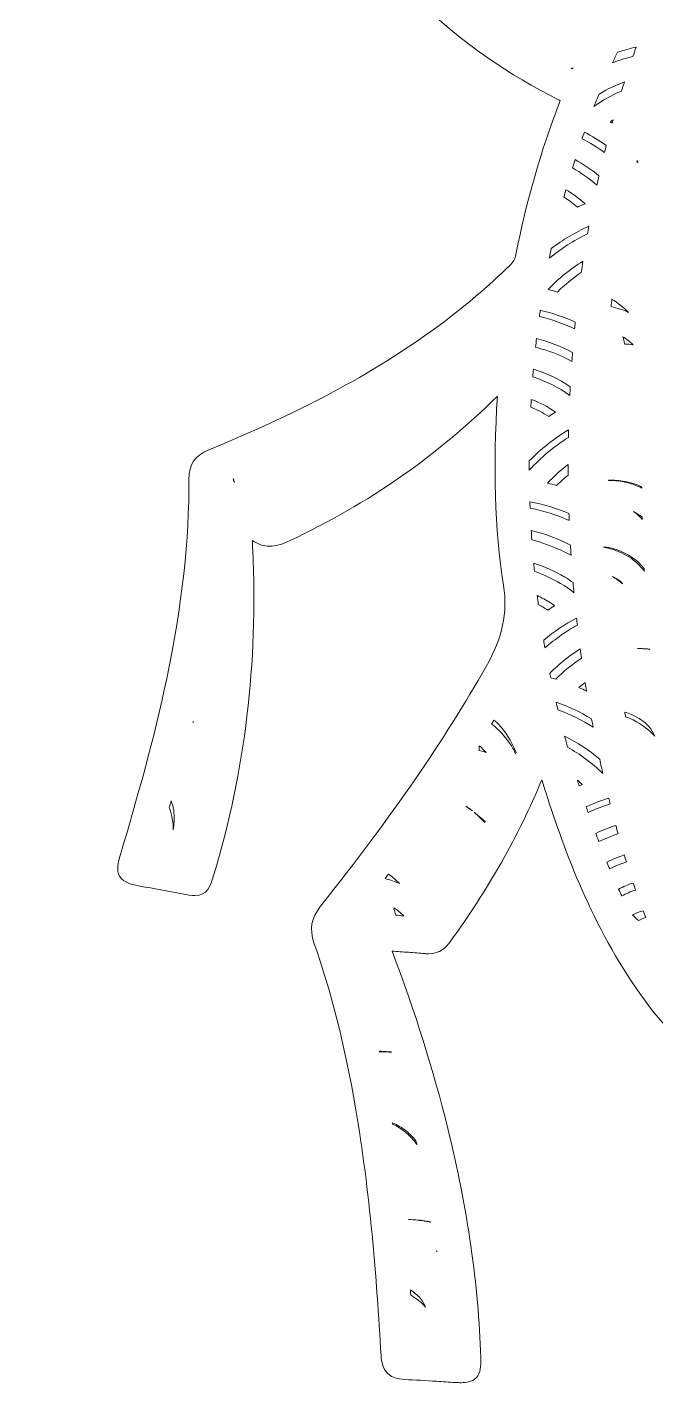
# Model space of a CAD drawing. Extents: x 39 to 1962, y -794 to -206.
# Drawn here: x 530.6 to 700.9, y -791.7 to -424.7 of the extents above; entities that cross this region are included whole.
import ezdxf

# ---------------------------------------------------------------- set-up
doc = ezdxf.new("R2010")
doc.units = 0
doc.header["$MEASUREMENT"] = 0
doc.layers.add('Layer 1', color=7, linetype='Continuous')

# ---------------------------------------------------------------- blocks, each defined once
blk = doc.blocks.new('block 5')
at = {"layer": 'Layer 1', "lineweight": 0}
for points, knots in [([(913.8, -350.93), (937.89, -334.6), (956.21, -316.15), (969.8, -294.52), (971.19, -292.3), (972.59, -288.97), (968.64, -285.61), (966.24, -283.58), (963.89, -281.37), (961.61, -279.24), (960.36, -278.07), (959.08, -276.87), (957.79, -275.69), (956.4, -274.43), (955.02, -273.3), (953.33, -273.3), (950.99, -273.3), (949.64, -275.37), (948.66, -276.88), (929.51, -306.35), (904.68, -332.32), (874.87, -354.09), (872.92, -355.51), (871.36, -357.22), (869.97, -359.47), (861.77, -372.71), (851.67, -388.09), (838.99, -401.82), (831.81, -409.61), (824.65, -416.14), (817.2, -421.7), (814.09, -415.56), (811.02, -410), (807.83, -404.75), (807.76, -404.63), (807.77, -404.43), (807.9, -403.7), (807.93, -403.58), (807.95, -403.46), (807.97, -403.34), (810.78, -386.47), (810.86, -372.58), (808.19, -359.64), (804.7, -342.72), (797.53, -331.33), (785.65, -323.85), (791.01, -311.34), (791.47, -298.92), (787.02, -286.91), (786.97, -286.76), (786.94, -286.66), (786.94, -286.6), (787, -286.51), (787.15, -286.34), (787.51, -285.99), (789.59, -284.01), (791.69, -281.99), (793.72, -280.03), (796.32, -277.53), (799, -274.95), (801.66, -272.44), (814.42, -260.41), (828.45, -248.01), (844.58, -238.76), (859.11, -230.44), (873.24, -226.39), (887.78, -226.39), (892.83, -226.39), (897.98, -226.9), (903.09, -227.91), (916.39, -230.53), (929.44, -236.16), (944.18, -245.6), (944.32, -245.69), (944.46, -245.79), (944.6, -245.88), (945.47, -246.47), (946.65, -247.28), (948.14, -247.28), (949.07, -247.28), (950.43, -246.96), (951.63, -245.44), (953.16, -243.49), (952.73, -241.74), (952.33, -240.87), (951.85, -239.82), (951.04, -239.11), (950.39, -238.53), (950.25, -238.4), (950.11, -238.28), (949.99, -238.16), (945.45, -233.83), (940.72, -229.88), (935.93, -226.42), (919.3, -214.43), (901.64, -208.35), (883.43, -208.35), (873.45, -208.35), (863.12, -210.18), (852.72, -213.79), (837.75, -218.98), (823.03, -227.3), (806.38, -239.97), (794, -249.39), (782.69, -259.74), (772.17, -269.53), (771.99, -269.7), (771.81, -269.88), (771.64, -270.05), (771.52, -270.18), (771.36, -270.34), (771.25, -270.45), (771.23, -270.44), (771.22, -270.44), (771.2, -270.43), (768.44, -269.39), (765.49, -268.86), (762.41, -268.86), (759.44, -268.86), (756.34, -269.33), (752.93, -270.3), (752.31, -270.47), (751.73, -270.56), (751.16, -270.56), (750.57, -270.56), (749.94, -270.46), (749.24, -270.27), (746.51, -269.52), (743.4, -268.67), (740.29, -268.67), (738.52, -268.67), (736.93, -268.94), (735.42, -269.48), (734.34, -269.87), (733.33, -270.07), (732.43, -270.07), (730.31, -270.07), (728.52, -268.97), (726.43, -266.39), (726.15, -266.04), (725.86, -265.77), (725.62, -265.56), (725.62, -265.56), (725.51, -265.45), (725.51, -265.45), (710.05, -251.11), (693.08, -236.3), (673.78, -225.06), (655.62, -214.49), (639.53, -209.19), (623.13, -208.38), (621.69, -208.31), (620.24, -208.28), (618.81, -208.28), (605.92, -208.28), (593.88, -211.07), (582.02, -216.82), (571.63, -221.85), (561.59, -229.07), (551.32, -238.89), (548.07, -241.99), (549.7, -244.62), (550.55, -245.6), (551.7, -246.94), (553, -247.22), (553.88, -247.22), (555.14, -247.22), (556.18, -246.69), (557.13, -246.12), (558.01, -245.58), (558.89, -245.04), (559.77, -244.5), (562.38, -242.89), (565.08, -241.23), (567.78, -239.73), (581.81, -231.98), (595.07, -227.68), (608.34, -226.62), (610.39, -226.45), (612.47, -226.37), (614.51, -226.37), (630.27, -226.37), (645.77, -231.26), (661.92, -241.33), (680.02, -252.62), (695.59, -267.66), (710.65, -282.2), (712.12, -283.62), (713.59, -285.04), (715.07, -286.46), (715.11, -286.5), (715.14, -286.53), (715.17, -286.56), (715.16, -286.59), (715.15, -286.62), (715.13, -286.66), (710.61, -298.78), (711.04, -311.29), (716.42, -323.83), (704.93, -331.05), (697.64, -342.38), (694.12, -358.45), (691.25, -371.6), (691.17, -385.69), (693.89, -401.55), (694.3, -403.93), (694.03, -405.57), (692.91, -407.4), (690.08, -412.03), (687.46, -416.85), (685.12, -421.71), (685.1, -421.75), (685.08, -421.79), (685.06, -421.82), (684.99, -421.77), (684.91, -421.71), (684.83, -421.64), (678.51, -416.7), (673.12, -412), (668.35, -407.26), (654.78, -393.79), (643.95, -378.29), (631.87, -359.16), (630.87, -357.58), (629.75, -355.93), (627.94, -354.62), (597.73, -332.77), (572.62, -306.48), (553.32, -276.5), (552.83, -275.74), (551.35, -273.44), (548.76, -273.44), (547.41, -273.44), (546.1, -274.07), (544.73, -275.36), (542.32, -277.66), (539.81, -279.96), (537.39, -282.18), (536.38, -283.1), (535.38, -284.02), (534.38, -284.94), (532.33, -286.83), (531.1, -287.97), (530.86, -289.77), (530.62, -291.56), (531.52, -292.98), (533, -295.34), (533, -295.34), (533.07, -295.45), (533.07, -295.45), (545.98, -315.97), (563.32, -333.63), (586.08, -349.43), (594.91, -355.56), (604.26, -361.35), (614.69, -367.13), (614.82, -367.2), (614.93, -367.26), (615.03, -367.32), (614.97, -367.4), (614.91, -367.48), (614.84, -367.58), (613.98, -368.73), (613.24, -369.94), (612.53, -371.1), (611.74, -372.41), (610.99, -373.65), (610.11, -374.73), (606.78, -378.81), (608.21, -382.23), (609.82, -384.75), (618.13, -397.77), (627.61, -409.29), (638.01, -418.98), (648.91, -429.16), (661.19, -437.69), (674.49, -444.32), (674.72, -444.44), (674.88, -444.53), (674.99, -444.6), (674.96, -444.72), (674.9, -444.89), (674.81, -445.12), (669.79, -458), (665.81, -471.82), (662.99, -486.21), (662.75, -487.43), (662.24, -488.34), (661.27, -489.27), (655.42, -494.91), (649.33, -500.1), (643.18, -504.7), (626.02, -517.52), (605.9, -528.45), (579.84, -539.1), (576.03, -540.65), (574.41, -543.03), (574.44, -547.04), (574.55, -563.4), (572.58, -581.06), (568.42, -601.02), (564.99, -617.51), (560.36, -633.59), (555.92, -648.65), (555.27, -650.82), (554.67, -652.88), (555.74, -654.63), (556.81, -656.38), (558.97, -656.79), (561.26, -657.22), (564.89, -657.91), (568.75, -658.63), (572.64, -659.34), (574.08, -659.6), (575.12, -659.79), (576.04, -659.79), (579.47, -659.79), (580.23, -657.28), (581.19, -654.12), (581.19, -654.12), (581.21, -654.05), (581.21, -654.05), (589.63, -626.24), (593.16, -596.71), (591.72, -566.26), (591.68, -565.39), (591.66, -564.52), (591.66, -563.63), (593.04, -564.68), (594.56, -565.2), (596.26, -565.2), (597.88, -565.2), (599.61, -564.73), (601.85, -563.68), (622.89, -553.81), (641.77, -540.65), (657.99, -524.55), (656.74, -543.64), (657.28, -560.46), (659.63, -575.81), (660.8, -583.39), (659.42, -589.76), (654.9, -597.78), (643.59, -617.8), (629.77, -637.83), (610.08, -662.7), (607.54, -665.9), (607.02, -668.85), (608.31, -672.55), (612.96, -685.8), (616.64, -700.42), (619.55, -717.25), (623.51, -740.2), (625.22, -763.08), (626.47, -784.38), (626.57, -785.93), (626.84, -790.65), (632.8, -790.83), (635.67, -790.91), (638.61, -791.11), (641.45, -791.3), (643.12, -791.41), (644.83, -791.53), (646.53, -791.62), (647.21, -791.66), (647.71, -791.67), (648.15, -791.67), (649.52, -791.67), (651.08, -791.52), (652.21, -790.35), (653.49, -789.03), (653.53, -787.25), (653.46, -784.89), (652.86, -765.2), (649.94, -744.89), (644.53, -722.81), (640.72, -707.23), (635.64, -691.09), (629.44, -674.81), (630.93, -674.97), (632.42, -675.06), (633.87, -675.15), (635.43, -675.25), (636.9, -675.34), (638.37, -675.5), (638.71, -675.54), (639.04, -675.56), (639.35, -675.56), (642.46, -675.56), (644.16, -673.71), (645.18, -672.32), (655.38, -658.35), (663.73, -643.6), (670.01, -628.42), (670.38, -629.63), (670.75, -630.86), (671.14, -632.06), (676.2, -647.82), (683.68, -668.26), (696.73, -686.59), (701.22, -692.88), (707.56, -700.71), (716.86, -705.45), (720.45, -707.28), (723.98, -708.2), (727.35, -708.2), (733.39, -708.2), (738.89, -705.19), (743.25, -699.48), (746.6, -695.08), (748.98, -689.9), (750.96, -682.68), (751.01, -682.53), (751.05, -682.38), (751.09, -682.22), (751.15, -682.45), (751.22, -682.67), (751.28, -682.9), (753.3, -689.87), (755.98, -697.1), (761.91, -702.78), (765.66, -706.37), (769.98, -708.19), (774.74, -708.19), (776.42, -708.19), (778.16, -707.96), (779.92, -707.51), (785.67, -706.03), (790.9, -702.78), (796.39, -697.28), (808.85, -684.79), (816.43, -669.44), (822.77, -654.7), (826.05, -647.09), (829.01, -638.8), (832.15, -628.43), (838.61, -644), (846.98, -658.76), (857.08, -672.36), (858.09, -673.73), (859.8, -675.55), (862.9, -675.55), (863.21, -675.55), (863.54, -675.53), (863.88, -675.5), (865.49, -675.32), (867.16, -675.21), (868.78, -675.11), (870.08, -675.02), (871.43, -674.94), (872.78, -674.81), (866.8, -690.63), (862.08, -705.43), (858.36, -720.02), (852.48, -743.13), (849.32, -764.47), (848.72, -785.24), (848.67, -786.82), (848.79, -788.81), (850.18, -790.24), (851.14, -791.23), (852.49, -791.72), (854.2, -791.72), (854.51, -791.72), (854.84, -791.71), (855.18, -791.68), (859.4, -791.3), (863.92, -791.02), (869.81, -790.77), (873.49, -790.61), (875.47, -788.67), (875.71, -785), (875.71, -785), (875.82, -783.32), (875.82, -783.32), (876.55, -772.22), (877.3, -760.74), (878.31, -749.49), (880.98, -720), (885.27, -697.86), (892.22, -677.72), (894.84, -670.15), (893.84, -664.69), (888.68, -658.27), (869.55, -634.47), (854.56, -612), (842.85, -589.56), (841.76, -587.47), (841.44, -585.53), (841.8, -583.07), (844.1, -567.17), (845.03, -550.65), (844.58, -533.94), (844.5, -530.82), (844.34, -527.67), (844.17, -524.6), (860.86, -541.22), (880.33, -554.62), (902.06, -564.43), (903.49, -565.07), (904.77, -565.39), (905.95, -565.39), (907.62, -565.39), (909.1, -564.8), (910.45, -563.59), (909.62, -579.85), (910.12, -595.81), (911.95, -611.07), (913.72, -625.8), (916.8, -640.62), (921.13, -655.13), (922.06, -658.25), (923.89, -659.83), (926.57, -659.83), (927.15, -659.83), (927.76, -659.76), (928.44, -659.6), (932.93, -658.57), (937.56, -657.79), (941.54, -657.13), (942.99, -656.89), (945.04, -656.37), (946.15, -654.56), (946.99, -653.21), (947.07, -651.51), (946.4, -649.37), (944.61, -643.65), (942.98, -637.75), (941.41, -632.04), (941.41, -632.04), (940.85, -630.01), (940.85, -630.01), (931.62, -596.61), (927.58, -570.56), (927.74, -545.57), (927.77, -541.45), (924.74, -540.14), (923.45, -539.58), (921.87, -538.9), (920.29, -538.22), (918.71, -537.55), (913.22, -535.19), (907.55, -532.76), (902.08, -530.18), (877.13, -518.42), (857.25, -505.16), (841.29, -489.64), (840.03, -488.41), (839.37, -487.26), (839.09, -485.78), (836.45, -471.95), (832.64, -458.62), (827.77, -446.19), (827.29, -444.98), (827.37, -444.62), (827.36, -444.61), (827.41, -444.54), (827.64, -444.25), (828.91, -443.61), (842.1, -436.91), (854.26, -428.32), (865.05, -418.06), (875.3, -408.33), (884.65, -396.77), (892.86, -383.72), (894.62, -380.92), (894.55, -378.39), (892.65, -375.76), (891.73, -374.49), (890.91, -373.16), (890.03, -371.75), (889.15, -370.32), (888.23, -368.84), (887.2, -367.42), (887.17, -367.37), (887.14, -367.33), (887.11, -367.28), (887.17, -367.25), (887.25, -367.2), (887.33, -367.16), (896.47, -362.1), (905.38, -356.65), (913.8, -350.93)], [0, 0, 0, 0, 1, 1, 1, 2, 2, 2, 3, 3, 3, 4, 4, 4, 5, 5, 5, 6, 6, 6, 7, 7, 7, 8, 8, 8, 9, 9, 9, 10, 10, 10, 11, 11, 11, 12, 12, 12, 13, 13, 13, 14, 14, 14, 15, 15, 15, 16, 16, 16, 17, 17, 17, 18, 18, 18, 19, 19, 19, 20, 20, 20, 21, 21, 21, 22, 22, 22, 23, 23, 23, 24, 24, 24, 25, 25, 25, 26, 26, 26, 27, 27, 27, 28, 28, 28, 29, 29, 29, 30, 30, 30, 31, 31, 31, 32, 32, 32, 33, 33, 33, 34, 34, 34, 35, 35, 35, 36, 36, 36, 37, 37, 37, 38, 38, 38, 39, 39, 39, 40, 40, 40, 41, 41, 41, 42, 42, 42, 43, 43, 43, 44, 44, 44, 45, 45, 45, 46, 46, 46, 47, 47, 47, 48, 48, 48, 49, 49, 49, 50, 50, 50, 51, 51, 51, 52, 52, 52, 53, 53, 53, 54, 54, 54, 55, 55, 55, 56, 56, 56, 57, 57, 57, 58, 58, 58, 59, 59, 59, 60, 60, 60, 61, 61, 61, 62, 62, 62, 63, 63, 63, 64, 64, 64, 65, 65, 65, 66, 66, 66, 67, 67, 67, 68, 68, 68, 69, 69, 69, 70, 70, 70, 71, 71, 71, 72, 72, 72, 73, 73, 73, 74, 74, 74, 75, 75, 75, 76, 76, 76, 77, 77, 77, 78, 78, 78, 79, 79, 79, 80, 80, 80, 81, 81, 81, 82, 82, 82, 83, 83, 83, 84, 84, 84, 85, 85, 85, 86, 86, 86, 87, 87, 87, 88, 88, 88, 89, 89, 89, 90, 90, 90, 91, 91, 91, 92, 92, 92, 93, 93, 93, 94, 94, 94, 95, 95, 95, 96, 96, 96, 97, 97, 97, 98, 98, 98, 99, 99, 99, 100, 100, 100, 101, 101, 101, 102, 102, 102, 103, 103, 103, 104, 104, 104, 105, 105, 105, 106, 106, 106, 107, 107, 107, 108, 108, 108, 109, 109, 109, 110, 110, 110, 111, 111, 111, 112, 112, 112, 113, 113, 113, 114, 114, 114, 115, 115, 115, 116, 116, 116, 117, 117, 117, 118, 118, 118, 119, 119, 119, 120, 120, 120, 121, 121, 121, 122, 122, 122, 123, 123, 123, 124, 124, 124, 125, 125, 125, 126, 126, 126, 127, 127, 127, 128, 128, 128, 129, 129, 129, 130, 130, 130, 131, 131, 131, 132, 132, 132, 133, 133, 133, 134, 134, 134, 135, 135, 135, 136, 136, 136, 137, 137, 137, 138, 138, 138, 139, 139, 139, 140, 140, 140, 141, 141, 141, 142, 142, 142, 143, 143, 143, 144, 144, 144, 145, 145, 145, 146, 146, 146, 147, 147, 147, 148, 148, 148, 149, 149, 149, 150, 150, 150, 151, 151, 151, 152, 152, 152, 153, 153, 153, 154, 154, 154, 155, 155, 155, 156, 156, 156, 157, 157, 157, 158, 158, 158, 159, 159, 159, 160, 160, 160, 161, 161, 161, 162, 162, 162, 163, 163, 163, 164, 164, 164, 165, 165, 165, 166, 166, 166, 167, 167, 167, 168, 168, 168, 169, 169, 169, 170, 170, 170, 171, 171, 171, 172, 172, 172, 173, 173, 173, 174, 174, 174, 175, 175, 175, 176, 176, 176, 177, 177, 177, 178, 178, 178, 179, 179, 179, 180, 180, 180, 181, 181, 181, 182, 182, 182, 183, 183, 183, 184, 184, 184, 185, 185, 185, 186, 186, 186, 187, 187, 187, 188, 188, 188, 189, 189, 189, 190, 190, 190, 191, 191, 191, 192, 192, 192, 193, 193, 193, 194, 194, 194, 194]), ([(690.5, -431.47), (692.16, -430.91), (693.84, -430.45), (695.55, -430.09), (695.25, -430.94), (694.95, -431.78), (694.66, -432.61), (692.78, -433.07), (690.94, -433.65), (689.15, -434.35), (689.6, -433.39), (690.04, -432.42), (690.5, -431.47)], [0, 0, 0, 0, 1, 1, 1, 2, 2, 2, 3, 3, 3, 4, 4, 4, 4]), ([(678.49, -435.67), (678.48, -435.69), (678.48, -435.71), (678.47, -435.73), (678.33, -435.81), (678.19, -435.9), (678.05, -435.98), (678.04, -435.97), (677.99, -435.95), (677.98, -435.94), (678.15, -435.85), (678.32, -435.76), (678.49, -435.67)], [0, 0, 0, 0, 1, 1, 1, 2, 2, 2, 3, 3, 3, 4, 4, 4, 4]), ([(685.49, -442.8), (686.1, -442.43), (686.72, -442.08), (687.35, -441.74), (688.97, -440.87), (690.65, -440.13), (692.37, -439.51), (692.11, -440.34), (691.85, -441.17), (691.6, -441.99), (688.98, -443.08), (686.48, -444.48), (684.13, -446.18), (684.58, -445.05), (685.03, -443.92), (685.49, -442.8)], [0, 0, 0, 0, 1, 1, 1, 2, 2, 2, 3, 3, 3, 4, 4, 4, 5, 5, 5, 5]), ([(689.05, -450.68), (688.87, -450.56), (688.69, -450.45), (688.51, -450.33), (688.77, -450.16), (689.03, -449.99), (689.29, -449.82), (689.21, -450.11), (689.13, -450.39), (689.05, -450.68)], [0, 0, 0, 0, 1, 1, 1, 2, 2, 2, 3, 3, 3, 3]), ([(681.53, -453.11), (683.56, -454.17), (685.54, -455.38), (687.44, -456.73), (687.28, -457.35), (687.13, -457.97), (686.97, -458.6), (685.04, -457.22), (683.01, -455.97), (680.9, -454.88), (681.11, -454.29), (681.32, -453.7), (681.53, -453.11)], [0, 0, 0, 0, 1, 1, 1, 2, 2, 2, 3, 3, 3, 4, 4, 4, 4]), ([(685.47, -464.92), (685.29, -465.75), (685.1, -466.59), (684.92, -467.43), (682.81, -465.65), (680.59, -464.09), (678.29, -462.78), (678.52, -462.04), (678.76, -461.29), (679, -460.54), (681.26, -461.79), (683.42, -463.26), (685.47, -464.92)], [0, 0, 0, 0, 1, 1, 1, 2, 2, 2, 3, 3, 3, 4, 4, 4, 4]), ([(695.73, -461.16), (695.77, -461.02), (695.8, -460.89), (695.84, -460.75), (695.9, -460.95), (695.95, -461.15), (695.99, -461.36), (695.91, -461.29), (695.82, -461.23), (695.73, -461.16)], [0, 0, 0, 0, 1, 1, 1, 2, 2, 2, 3, 3, 3, 3]), ([(676.53, -468.69), (678.37, -469.81), (680.1, -471.07), (681.7, -472.49), (680.99, -472.78), (680.32, -473.09), (679.67, -473.41), (678.49, -472.43), (677.25, -471.52), (675.97, -470.71), (676.16, -470.03), (676.35, -469.36), (676.53, -468.69)], [0, 0, 0, 0, 1, 1, 1, 2, 2, 2, 3, 3, 3, 4, 4, 4, 4]), ([(672.58, -484.64), (675.67, -482.28), (679.07, -480.25), (682.7, -478.58), (682.57, -479.28), (682.45, -479.98), (682.33, -480.67), (678.6, -482.46), (675.16, -484.67), (672.03, -487.26), (672.21, -486.39), (672.39, -485.51), (672.58, -484.64)], [0, 0, 0, 0, 1, 1, 1, 2, 2, 2, 3, 3, 3, 4, 4, 4, 4]), ([(681.13, -488.07), (680.98, -489.07), (680.83, -490.07), (680.69, -491.07), (678.44, -492.61), (676.27, -494.4), (674.24, -496.41), (673.41, -496.14), (672.58, -495.9), (671.76, -495.69), (674.53, -492.72), (677.66, -490.17), (681.13, -488.07)], [0, 0, 0, 0, 1, 1, 1, 2, 2, 2, 3, 3, 3, 4, 4, 4, 4]), ([(688.75, -500.33), (688.83, -499.65), (688.91, -498.98), (689, -498.3), (690.68, -499.38), (692.17, -500.57), (693.48, -501.9), (692.06, -501.25), (690.49, -500.74), (688.75, -500.33)], [0, 0, 0, 0, 1, 1, 1, 2, 2, 2, 3, 3, 3, 3]), ([(669.59, -501.34), (672.9, -502.11), (676.07, -503.18), (679.06, -504.52), (679, -505.14), (678.94, -505.76), (678.88, -506.38), (675.82, -504.94), (672.63, -503.81), (669.35, -503.01), (669.43, -502.45), (669.5, -501.89), (669.59, -501.34)], [0, 0, 0, 0, 1, 1, 1, 2, 2, 2, 3, 3, 3, 4, 4, 4, 4]), ([(668.58, -509.01), (671.98, -509.88), (675.24, -511.14), (678.32, -512.77), (678.26, -513.57), (678.2, -514.38), (678.14, -515.19), (675.9, -513.94), (673.58, -512.93), (671.18, -512.17), (670.23, -511.87), (669.27, -511.59), (668.31, -511.35), (668.4, -510.57), (668.49, -509.79), (668.58, -509.01)], [0, 0, 0, 0, 1, 1, 1, 2, 2, 2, 3, 3, 3, 4, 4, 4, 5, 5, 5, 5]), ([(694.7, -510.67), (694.7, -510.67), (694.7, -510.67), (694.69, -510.67), (693.99, -510.59), (693.25, -510.51), (692.48, -510.47), (692.4, -510.13), (692.3, -509.79), (692.21, -509.46), (692.12, -509.15), (692.04, -508.83), (691.95, -508.5), (692.94, -509.11), (693.86, -509.83), (694.7, -510.67)], [0, 0, 0, 0, 1, 1, 1, 2, 2, 2, 3, 3, 3, 4, 4, 4, 5, 5, 5, 5]), ([(667.74, -517.29), (671.28, -518.35), (674.61, -519.94), (677.71, -522.02), (677.66, -522.81), (677.62, -523.61), (677.58, -524.4), (674.49, -522.17), (671.13, -520.49), (667.57, -519.35), (667.62, -518.67), (667.68, -517.98), (667.74, -517.29)], [0, 0, 0, 0, 1, 1, 1, 2, 2, 2, 3, 3, 3, 4, 4, 4, 4]), ([(667.14, -525.47), (669.51, -526.33), (671.71, -527.49), (673.68, -528.91), (673.07, -529.28), (672.47, -529.66), (671.86, -530.06), (670.31, -529.06), (668.69, -528.23), (667.02, -527.57), (667.06, -526.87), (667.1, -526.17), (667.14, -525.47)], [0, 0, 0, 0, 1, 1, 1, 2, 2, 2, 3, 3, 3, 4, 4, 4, 4]), ([(666.6, -542.12), (669.74, -538.9), (673.31, -536.08), (677.24, -533.73), (677.22, -534.42), (677.2, -535.1), (677.19, -535.78), (673.25, -538.25), (669.7, -541.22), (666.6, -544.66), (666.59, -543.81), (666.59, -542.97), (666.6, -542.12)], [0, 0, 0, 0, 1, 1, 1, 2, 2, 2, 3, 3, 3, 4, 4, 4, 4]), ([(677.13, -545.96), (676.05, -546.85), (675, -547.8), (673.99, -548.8), (673.21, -548.56), (672.4, -548.34), (671.54, -548.12), (673.33, -546.26), (675.19, -544.58), (677.12, -543.09), (677.12, -544.05), (677.12, -545), (677.13, -545.96)], [0, 0, 0, 0, 1, 1, 1, 2, 2, 2, 3, 3, 3, 4, 4, 4, 4]), ([(586.7, -547.84), (586.61, -547.58), (586.51, -547.32), (586.4, -547.07), (586.43, -547.05), (586.45, -547.02), (586.48, -547), (586.59, -547.29), (586.69, -547.57), (586.8, -547.85), (586.77, -547.84), (586.73, -547.84), (586.7, -547.84)], [0, 0, 0, 0, 1, 1, 1, 2, 2, 2, 3, 3, 3, 4, 4, 4, 4]), ([(688.54, -547.33), (691.65, -547.33), (694.44, -547.92), (697.04, -549.12), (697.05, -549.23), (697.05, -549.35), (697.05, -549.46), (696.03, -548.95), (694.92, -548.5), (693.73, -548.17), (691.99, -547.68), (690.37, -547.45), (688.8, -547.45), (688.55, -547.45), (688.31, -547.45), (688.07, -547.46), (688.06, -547.42), (688.04, -547.38), (688.03, -547.34), (688.2, -547.33), (688.37, -547.33), (688.54, -547.33)], [0, 0, 0, 0, 1, 1, 1, 2, 2, 2, 3, 3, 3, 4, 4, 4, 5, 5, 5, 6, 6, 6, 7, 7, 7, 7]), ([(677.35, -556.34), (677.37, -556.97), (677.39, -557.6), (677.42, -558.23), (674.04, -556.73), (670.49, -555.62), (666.82, -554.91), (666.8, -554.33), (666.78, -553.75), (666.76, -553.17), (670.39, -553.86), (673.94, -554.92), (677.35, -556.34)], [0, 0, 0, 0, 1, 1, 1, 2, 2, 2, 3, 3, 3, 4, 4, 4, 4]), ([(697.2, -557.27), (697.21, -557.51), (697.21, -557.74), (697.22, -557.98), (696.51, -557.08), (695.7, -556.39), (694.85, -555.84), (695.61, -556.24), (696.39, -556.72), (697.2, -557.27)], [0, 0, 0, 0, 1, 1, 1, 2, 2, 2, 3, 3, 3, 3]), ([(675.24, -566.32), (672.61, -565.12), (669.94, -564.16), (667.29, -563.48), (667.23, -562.65), (667.18, -561.81), (667.13, -560.98), (670.83, -561.82), (674.39, -563.14), (677.74, -564.91), (677.79, -565.82), (677.85, -566.74), (677.91, -567.66), (677.04, -567.18), (676.15, -566.73), (675.24, -566.32)], [0, 0, 0, 0, 1, 1, 1, 2, 2, 2, 3, 3, 3, 4, 4, 4, 5, 5, 5, 5]), ([(687.68, -565.68), (687.41, -565.61), (687.13, -565.55), (686.84, -565.49), (686.84, -565.44), (686.84, -565.4), (686.83, -565.36), (690.18, -565.85), (692.94, -567.01), (695.38, -568.94), (696.25, -569.63), (697.04, -570.4), (697.74, -571.26), (697.75, -571.5), (697.76, -571.73), (697.77, -571.97), (695.47, -568.86), (692.16, -566.8), (687.68, -565.68)], [0, 0, 0, 0, 1, 1, 1, 2, 2, 2, 3, 3, 3, 4, 4, 4, 5, 5, 5, 6, 6, 6, 6]), ([(671.47, -573.41), (670.35, -572.87), (669.19, -572.39), (668.01, -571.98), (667.94, -571.25), (667.87, -570.53), (667.8, -569.8), (670.68, -570.69), (673.5, -571.95), (676.22, -573.56), (676.94, -573.99), (677.68, -574.49), (678.47, -575.08), (678.55, -575.98), (678.63, -576.89), (678.71, -577.8), (676.4, -575.84), (673.79, -574.51), (671.47, -573.41)], [0, 0, 0, 0, 1, 1, 1, 2, 2, 2, 3, 3, 3, 4, 4, 4, 5, 5, 5, 6, 6, 6, 6]), ([(691.89, -575.39), (691.02, -574.62), (690.08, -573.95), (689.07, -573.37), (689.98, -573.73), (690.72, -574.21), (691.37, -574.85), (691.55, -575.03), (691.72, -575.21), (691.89, -575.39)], [0, 0, 0, 0, 1, 1, 1, 2, 2, 2, 3, 3, 3, 3]), ([(673.48, -581.31), (672.85, -581.72), (672.24, -582.14), (671.64, -582.56), (670.81, -581.99), (669.95, -581.47), (669.05, -581.01), (668.95, -580.21), (668.84, -579.39), (668.74, -578.57), (670, -579.13), (671.21, -579.78), (672.37, -580.52), (672.74, -580.76), (673.11, -581.03), (673.48, -581.31)], [0, 0, 0, 0, 1, 1, 1, 2, 2, 2, 3, 3, 3, 4, 4, 4, 5, 5, 5, 5]), ([(670.51, -590.64), (673.27, -588.34), (676.25, -586.35), (679.41, -584.67), (679.48, -585.3), (679.55, -585.93), (679.63, -586.57), (678.12, -587.39), (676.69, -588.28), (675.35, -589.23), (673.73, -590.38), (672.25, -591.53), (670.86, -592.71), (670.74, -592.02), (670.62, -591.33), (670.51, -590.64)], [0, 0, 0, 0, 1, 1, 1, 2, 2, 2, 3, 3, 3, 4, 4, 4, 5, 5, 5, 5]), ([(672.41, -600.81), (672.33, -600.42), (672.25, -600.02), (672.17, -599.63), (673.16, -598.64), (674.15, -597.71), (675.15, -596.86), (676.79, -595.45), (678.56, -594.17), (680.43, -593.01), (680.54, -593.85), (680.66, -594.7), (680.78, -595.53), (678.26, -597.17), (675.91, -599.07), (673.76, -601.21), (673.32, -601.07), (672.87, -600.94), (672.41, -600.81)], [0, 0, 0, 0, 1, 1, 1, 2, 2, 2, 3, 3, 3, 4, 4, 4, 5, 5, 5, 6, 6, 6, 6]), ([(698.61, -593.03), (698.82, -593.05), (699.03, -593.07), (699.24, -593.09), (699.24, -593.1), (699.24, -593.11), (699.24, -593.13), (698.12, -592.99), (697.02, -592.92), (695.94, -592.86), (696.8, -592.86), (697.68, -592.94), (698.61, -593.03)], [0, 0, 0, 0, 1, 1, 1, 2, 2, 2, 3, 3, 3, 4, 4, 4, 4]), ([(682.14, -604.38), (682.11, -604.4), (682.09, -604.42), (682.06, -604.44), (681.41, -604.1), (680.74, -603.79), (680.07, -603.5), (680.62, -603.01), (681.18, -602.54), (681.76, -602.09), (681.88, -602.85), (682.01, -603.61), (682.14, -604.38)], [0, 0, 0, 0, 1, 1, 1, 2, 2, 2, 3, 3, 3, 4, 4, 4, 4]), ([(673.86, -607.41), (677.15, -608.57), (680.37, -610.09), (683.47, -611.95), (683.61, -612.7), (683.76, -613.45), (683.9, -614.2), (680.92, -612.33), (677.73, -610.76), (674.35, -609.52), (674.19, -608.82), (674.02, -608.12), (673.86, -607.41)], [0, 0, 0, 0, 1, 1, 1, 2, 2, 2, 3, 3, 3, 4, 4, 4, 4]), ([(575.57, -613.06), (575.59, -612.93), (575.6, -612.79), (575.62, -612.65), (575.61, -612.79), (575.6, -612.92), (575.57, -613.06)], [0, 0, 0, 0, 1, 1, 1, 2, 2, 2, 2]), ([(662.88, -621.46), (662.51, -620.46), (661.97, -619.46), (661.28, -618.52), (660.02, -616.79), (658.5, -614.84), (656.38, -613.35), (656.59, -612.99), (656.81, -612.63), (657.02, -612.27), (657.18, -612.41), (657.34, -612.55), (657.49, -612.67), (657.79, -612.93), (658.08, -613.18), (658.3, -613.42), (660.15, -615.38), (661.66, -617.83), (663.03, -621.08), (662.98, -621.21), (662.93, -621.33), (662.88, -621.46)], [0, 0, 0, 0, 1, 1, 1, 2, 2, 2, 3, 3, 3, 4, 4, 4, 5, 5, 5, 6, 6, 6, 7, 7, 7, 7]), ([(694.76, -612.26), (694.13, -611.94), (693.45, -611.65), (692.7, -611.41), (692.62, -610.98), (692.54, -610.55), (692.46, -610.11), (693.05, -610.3), (693.65, -610.53), (694.3, -610.8), (696.34, -611.68), (697.86, -612.74), (699.09, -614.14), (699.71, -614.84), (700.18, -615.7), (700.61, -616.63), (699.09, -614.94), (697.14, -613.49), (694.76, -612.26)], [0, 0, 0, 0, 1, 1, 1, 2, 2, 2, 3, 3, 3, 4, 4, 4, 5, 5, 5, 6, 6, 6, 6]), ([(652.98, -620.54), (653.02, -620.09), (653.05, -619.65), (653.08, -619.22), (653.77, -619.8), (654.37, -620.41), (654.9, -621.05), (654.28, -620.85), (653.64, -620.68), (652.98, -620.54)], [0, 0, 0, 0, 1, 1, 1, 2, 2, 2, 3, 3, 3, 3]), ([(676.17, -616.68), (679.57, -618.3), (682.75, -620.38), (685.69, -622.89), (685.97, -624.2), (686.26, -625.5), (686.55, -626.77), (683.59, -623.9), (680.38, -621.52), (676.99, -619.66), (676.71, -618.67), (676.44, -617.67), (676.17, -616.68)], [0, 0, 0, 0, 1, 1, 1, 2, 2, 2, 3, 3, 3, 4, 4, 4, 4]), ([(680.12, -630.08), (679.96, -629.58), (679.8, -629.08), (679.65, -628.59), (680.1, -628.95), (680.54, -629.32), (680.98, -629.71), (680.69, -629.83), (680.4, -629.95), (680.12, -630.08)], [0, 0, 0, 0, 1, 1, 1, 2, 2, 2, 3, 3, 3, 3]), ([(570.43, -639.67), (570.39, -640.48), (570.3, -641.27), (570.15, -642.03), (570.27, -639.97), (569.77, -638.09), (569.23, -636.3), (569.2, -636.19), (569.16, -636.08), (569.13, -635.97), (569.3, -635.37), (569.47, -634.77), (569.63, -634.18), (570.27, -635.75), (570.54, -637.56), (570.43, -639.67)], [0, 0, 0, 0, 1, 1, 1, 2, 2, 2, 3, 3, 3, 4, 4, 4, 5, 5, 5, 5]), ([(682.02, -635.78), (682.29, -635.65), (682.56, -635.53), (682.83, -635.42), (684.6, -634.64), (686.35, -633.98), (688.14, -633.44), (688.27, -633.96), (688.4, -634.48), (688.53, -635), (686.49, -635.64), (684.49, -636.41), (682.55, -637.32), (682.37, -636.81), (682.2, -636.3), (682.02, -635.78)], [0, 0, 0, 0, 1, 1, 1, 2, 2, 2, 3, 3, 3, 4, 4, 4, 5, 5, 5, 5]), ([(649.41, -635.63), (649.87, -635.87), (650.3, -636.16), (650.7, -636.49), (650.87, -636.62), (651.04, -636.76), (651.2, -636.89), (650.63, -636.45), (650.03, -636.02), (649.41, -635.63)], [0, 0, 0, 0, 1, 1, 1, 2, 2, 2, 3, 3, 3, 3]), ([(654.49, -640), (653.65, -639.03), (652.72, -638.13), (651.72, -637.31), (651.83, -637.39), (651.93, -637.47), (652.04, -637.56), (652.96, -638.29), (653.83, -638.98), (654.64, -639.71), (654.59, -639.81), (654.54, -639.9), (654.49, -640)], [0, 0, 0, 0, 1, 1, 1, 2, 2, 2, 3, 3, 3, 4, 4, 4, 4]), ([(684.6, -642.98), (686.37, -642.13), (688.19, -641.41), (690.05, -640.82), (690.26, -641.59), (690.46, -642.34), (690.67, -643.08), (688.88, -643.66), (687.13, -644.36), (685.43, -645.17), (685.15, -644.45), (684.88, -643.72), (684.6, -642.98)], [0, 0, 0, 0, 1, 1, 1, 2, 2, 2, 3, 3, 3, 4, 4, 4, 4]), ([(687.62, -650.72), (689.14, -649.97), (690.71, -649.33), (692.32, -648.8), (692.51, -649.43), (692.7, -650.06), (692.9, -650.69), (691.36, -651.2), (689.86, -651.83), (688.39, -652.57), (688.13, -651.96), (687.88, -651.34), (687.62, -650.72)], [0, 0, 0, 0, 1, 1, 1, 2, 2, 2, 3, 3, 3, 4, 4, 4, 4]), ([(627.55, -655.17), (627.86, -654.77), (628.16, -654.37), (628.47, -653.97), (629.54, -654.76), (630.52, -655.61), (631.43, -656.53), (630.24, -655.99), (628.96, -655.54), (627.55, -655.17)], [0, 0, 0, 0, 1, 1, 1, 2, 2, 2, 3, 3, 3, 3]), ([(690.78, -658.04), (692.06, -657.39), (693.38, -656.84), (694.74, -656.39), (694.95, -657.03), (695.17, -657.66), (695.39, -658.3), (694.1, -658.72), (692.84, -659.25), (691.63, -659.87), (691.35, -659.26), (691.07, -658.66), (690.78, -658.04)], [0, 0, 0, 0, 1, 1, 1, 2, 2, 2, 3, 3, 3, 4, 4, 4, 4]), ([(632.64, -665.3), (631.93, -665.22), (631.19, -665.13), (630.43, -665.1), (630.34, -664.75), (630.25, -664.42), (630.16, -664.09), (630.07, -663.77), (629.98, -663.45), (629.9, -663.13), (630.89, -663.74), (631.8, -664.46), (632.65, -665.3), (632.64, -665.3), (632.64, -665.3), (632.64, -665.3)], [0, 0, 0, 0, 1, 1, 1, 2, 2, 2, 3, 3, 3, 4, 4, 4, 5, 5, 5, 5]), ([(696.19, -666.56), (695.64, -666.02), (695.08, -665.52), (694.52, -665.06), (695.46, -664.59), (696.42, -664.19), (697.42, -663.88), (697.66, -664.5), (697.9, -665.13), (698.15, -665.76), (697.45, -665.98), (696.8, -666.24), (696.19, -666.56)], [0, 0, 0, 0, 1, 1, 1, 2, 2, 2, 3, 3, 3, 4, 4, 4, 4]), ([(626.74, -702.07), (626.5, -702.07), (626.25, -702.08), (626.01, -702.09), (626, -702.05), (625.99, -702.01), (625.98, -701.97), (626.15, -701.96), (626.31, -701.96), (626.48, -701.96), (627.4, -701.96), (628.32, -702.02), (629.2, -702.12), (629.22, -702.17), (629.23, -702.22), (629.25, -702.27), (628.39, -702.14), (627.56, -702.07), (626.74, -702.07)], [0, 0, 0, 0, 1, 1, 1, 2, 2, 2, 3, 3, 3, 4, 4, 4, 5, 5, 5, 6, 6, 6, 6]), ([(633.33, -723.57), (634.29, -724.33), (635.16, -725.21), (635.92, -726.19), (636.01, -726.55), (636.09, -726.91), (636.18, -727.27), (636.11, -727.16), (636.04, -727.05), (635.96, -726.94), (634.35, -724.64), (632.25, -722.91), (629.57, -721.67), (629.55, -721.54), (629.53, -721.42), (629.51, -721.29), (630.88, -721.88), (632.15, -722.63), (633.33, -723.57)], [0, 0, 0, 0, 1, 1, 1, 2, 2, 2, 3, 3, 3, 4, 4, 4, 5, 5, 5, 6, 6, 6, 6]), ([(637.72, -747.76), (638.45, -747.82), (639.17, -747.98), (639.93, -748.24), (639.56, -748.16), (639.2, -748.08), (638.86, -748.01), (637.16, -747.68), (635.5, -747.58), (633.88, -747.48), (634.74, -747.49), (635.62, -747.57), (636.56, -747.66), (636.94, -747.7), (637.33, -747.73), (637.72, -747.76)], [0, 0, 0, 0, 1, 1, 1, 2, 2, 2, 3, 3, 3, 4, 4, 4, 5, 5, 5, 5]), ([(641.7, -756.09), (641.71, -756.11), (641.71, -756.13), (641.71, -756.15), (641.62, -756.08), (641.52, -756.02), (641.42, -755.95), (641.52, -756), (641.61, -756.04), (641.7, -756.09)], [0, 0, 0, 0, 1, 1, 1, 2, 2, 2, 3, 3, 3, 3]), ([(634.51, -767.92), (634.48, -767.46), (634.44, -767.01), (634.41, -766.55), (635.43, -767.19), (636.29, -767.91), (637.04, -768.77), (637.66, -769.47), (638.13, -770.32), (638.55, -771.26), (637.44, -770.01), (636.09, -768.9), (634.51, -767.92)], [0, 0, 0, 0, 1, 1, 1, 2, 2, 2, 3, 3, 3, 4, 4, 4, 4])]:
    blk.add_open_spline(points, degree=3, knots=knots, dxfattribs=at)
blk = doc.blocks.new('block 4')
at = {"layer": 'Layer 1'}
blk.add_blockref('block 5', (0, 0), dxfattribs=at)
blk = doc.blocks.new('block 2')
at = {"layer": 'Layer 1'}
blk.add_blockref('block 4', (0, 0), dxfattribs=at)

msp = doc.modelspace()

# ---------------------------------------------------------------- block references
at = {"layer": 'Layer 1'}
msp.add_blockref('block 2', (0, 0), dxfattribs=at)

doc.saveas('drawing.dxf')
